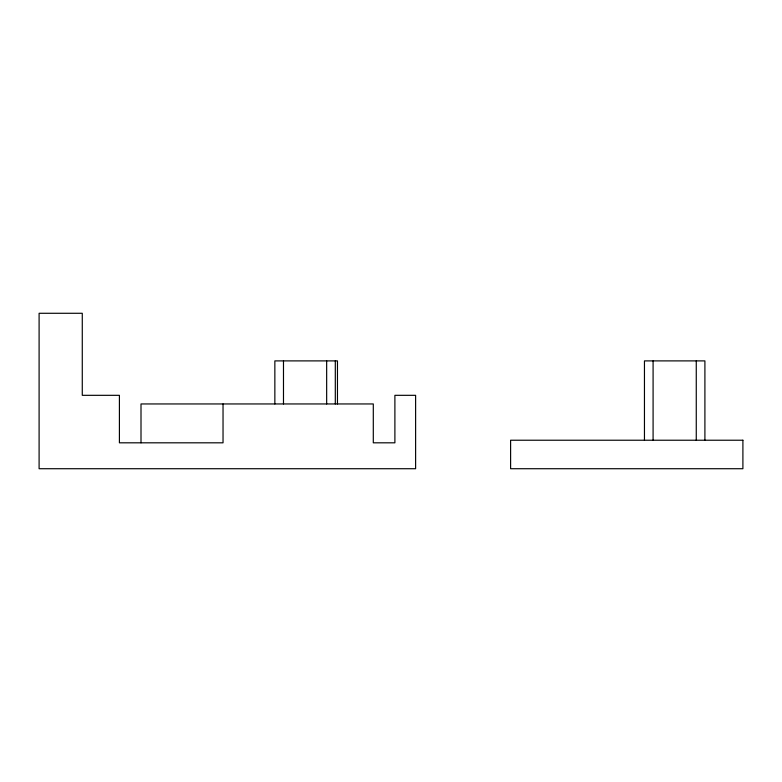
<?xml version="1.0" encoding="UTF-8"?>
<svg xmlns="http://www.w3.org/2000/svg" width="782" height="782" viewBox="0 0 782 782"><rect width="100%" height="100%" fill="white"/><g stroke="black" fill="none" stroke-linecap="round" stroke-linejoin="round"><path stroke-width="1.17" d="M704.905 440.227L704.905 360.893L644.456 360.893L644.456 440.227M696.263 360.893L696.263 440.227M653.087 360.893L653.087 440.227M337.462 403.952L337.462 360.893L274.853 360.893L274.853 403.952M335.302 360.893L335.302 403.952M326.661 360.893L326.661 403.952M283.485 360.893L283.485 403.952M223.036 403.952L223.036 442.817L119.411 442.817L119.411 395.321L82.276 395.321L82.276 313.279L39.1 313.279L39.1 468.721L415.613 468.721L415.613 395.321L394.89 395.321L394.89 442.817L373.297 442.817L373.297 403.952L141.004 403.952L141.004 442.817M742.9 440.227L510.607 440.227L510.607 468.721L742.9 468.721L742.9 440.227"/></g></svg>
